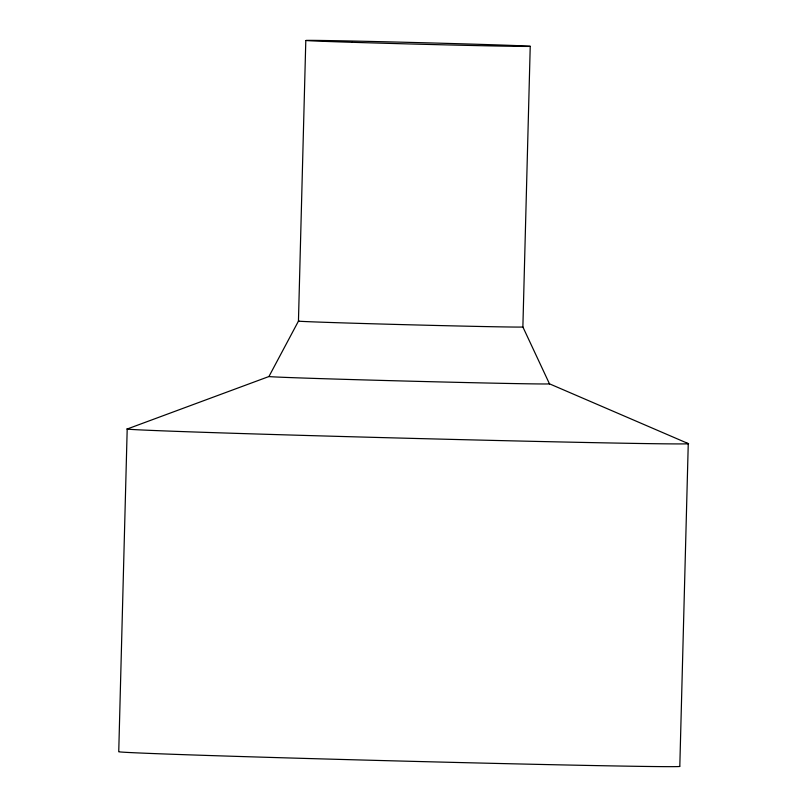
<?xml version="1.0" encoding="UTF-8"?>
<svg xmlns="http://www.w3.org/2000/svg" width="807" height="807" viewBox="0 0 807 807"><rect width="100%" height="100%" fill="white"/><g stroke="black" fill="none" stroke-linecap="round" stroke-linejoin="round"><path stroke-width="1.21" d="M305.803 40.471L298.449 321.125L268.933 376.526L127.193 429.011L118.74 751.761A280.755 1.957 1.5 0 0 407.545 761.223A280.755 1.957 1.5 0 0 679.807 766.337L688.26 443.588L549.466 383.819A140.378 0.978 1.5 0 1 413.335 381.257A140.378 0.978 1.5 0 1 268.933 376.526M549.466 383.819L522.875 326.956L530.229 46.302M686.475 443.366A280.755 1.957 1.5 0 1 409.885 438.322A280.755 1.957 1.5 0 1 128.515 428.789M522.875 326.956A112.304 0.787 1.5 0 1 406.627 324.717A112.304 0.787 1.5 0 1 298.983 321.035M352.326 42.307A112.304 0.787 1.5 0 0 529.705 46.392A112.304 0.787 1.5 0 0 372.017 41.47A112.304 0.787 1.5 0 0 352.326 42.307"/></g></svg>
